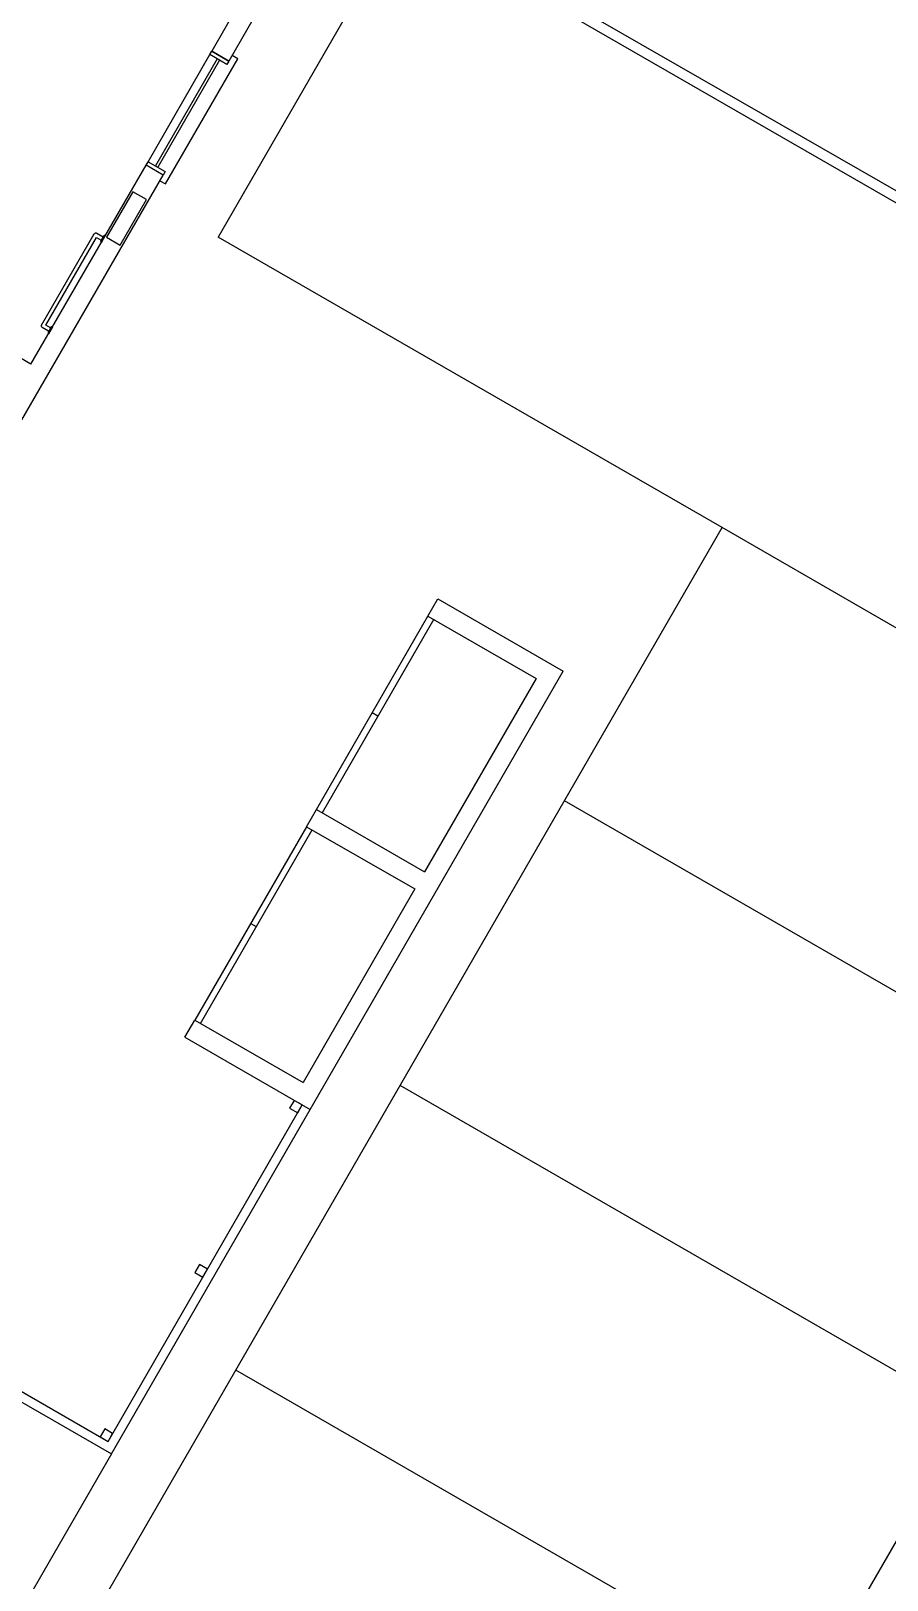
# Model space of a CAD drawing. Extents: x 210 to 779, y 61 to 241.
# Drawn here: x 341.98 to 348.49, y 103.63 to 115.42 of the extents above; entities that cross this region are included whole.
import ezdxf

# ---------------------------------------------------------------- set-up
doc = ezdxf.new("R2010")
doc.units = 0
doc.header["$LTSCALE"] = 2
doc.layers.get('0').update_dxf_attribs({"linetype": 'CONTINUOUS'})
for name, color, linetype in [('A-PAREDE', 5, 'CONTINUOUS'), ('A-PISOS-NIVEL', 1, 'CONTINUOUS'), ('AR-ALV', 5, 'CONTINUOUS'), ('ARQ-ALV-CORTE', 5, 'CONTINUOUS'), ('ARQ-ALV-VISTA2', 2, 'CONTINUOUS'), ('ARQ-ESQ-VISTA1', 2, 'CONTINUOUS')]:
    doc.layers.add(name, color=color, linetype=linetype)

msp = doc.modelspace()

# ---------------------------------------------------------------- linework, layer by layer
at = {"color": 251}
for p, q in [((344.15, 109.492), (344.999, 110.965)), ((345.043, 110.94), (344.193, 109.467)), ((344.618, 110.204), (344.575, 110.229)), ((344.075, 109.362), (343.226, 107.89)), ((343.269, 107.865), (344.118, 109.337)), ((343.694, 108.601), (343.65, 108.626)), ((342.566, 104.685), (344.043, 107.245)), ((342.592, 104.59), (344.104, 107.21)), ((339.368, 106.449), (342.592, 104.59)), ((339.403, 106.51), (342.566, 104.685))]:
    msp.add_line(p, q, dxfattribs=at)
at = {"layer": 'A-PAREDE', "color": 251}
for p, q in [((341.98, 112.88), (338.126, 115.103)), ((341.98, 112.88), (342.855, 114.395)), ((342.985, 114.32), (342.855, 114.395)), ((341.911, 112.458), (342.985, 114.32)), ((344.104, 107.21), (346.027, 110.545)), ((345.822, 110.49), (344.973, 109.018)), ((344.898, 108.888), (344.049, 107.415))]:
    msp.add_line(p, q, dxfattribs=at)
msp.add_lwpolyline([(342.659, 113.787), (342.859, 114.133), (342.755, 114.193), (342.555, 113.847)], close=True, dxfattribs=at)
at = {"layer": 'A-PISOS-NIVEL', "color": 251}
for p, q in [((346.227, 118.742), (343.404, 113.847)), ((344.841, 116.338), (360.119, 107.558)), ((360.119, 107.439), (344.803, 116.273)), ((347.235, 111.638), (343.404, 113.847)), ((341.489, 101.676), (347.235, 111.638)), ((351.566, 109.14), (347.235, 111.638)), ((350.367, 107.061), (346.036, 109.559)), ((351.566, 109.14), (345.87, 99.265)), ((349.118, 104.895), (344.787, 107.393)), ((347.869, 102.73), (343.537, 105.228)), ((342.592, 104.59), (341.056, 101.926))]:
    msp.add_line(p, q, dxfattribs=at)
for points in [[(343.982, 107.28), (343.947, 107.22), (344.008, 107.185), (344.043, 107.245), (343.982, 107.28)], [(343.261, 106.03), (343.227, 105.97), (343.287, 105.935), (343.322, 105.995), (343.261, 106.03)], [(342.541, 104.781), (342.506, 104.72), (342.566, 104.685), (342.601, 104.746), (342.541, 104.781)]]:
    msp.add_lwpolyline(points, dxfattribs=at)
at = {"layer": 'AR-ALV', "color": 251}
for p, q in [((344.999, 110.965), (345.074, 111.095)), ((345.074, 111.095), (346.027, 110.545)), ((344.999, 110.965), (345.822, 110.49)), ((344.075, 109.362), (344.15, 109.492)), ((344.15, 109.492), (344.973, 109.018)), ((344.075, 109.362), (344.898, 108.888)), ((343.151, 107.76), (343.226, 107.89)), ((343.226, 107.89), (344.049, 107.415)), ((343.151, 107.76), (344.104, 107.21))]:
    msp.add_line(p, q, dxfattribs=at)
at = {"layer": 'ARQ-ALV-CORTE', "color": 251}
for points in [[(342.114, 113.131), (342.066, 113.159, -0.414214), (342.061, 113.179), (342.461, 113.872, -0.414214), (342.481, 113.878), (342.529, 113.85)], [(342.545, 113.858, 0.414214), (342.531, 113.855), (342.511, 113.82, 0.414214), (342.515, 113.806), (342.545, 113.858)], [(342.145, 113.165, 0.414214), (342.132, 113.162), (342.112, 113.127, 0.414214), (342.115, 113.113), (342.145, 113.165)]]:
    msp.add_lwpolyline(points, format="xyb", dxfattribs=at)
msp.add_lwpolyline([(342.129, 113.157), (342.094, 113.177), (342.479, 113.844), (342.514, 113.824)], dxfattribs=at)
at = {"layer": 'ARQ-ALV-VISTA2', "color": 251, "ltscale": 0.1}
for p, q in [((343.959, 116.01), (343.484, 115.187)), ((343.554, 115.608), (343.354, 115.262)), ((343.484, 115.187), (343.354, 115.262))]:
    msp.add_line(p, q, dxfattribs=at)
msp.add_lwpolyline([(343.484, 115.187), (343.469, 115.161), (343.339, 115.236), (343.354, 115.262)], close=True, dxfattribs=at)
at = {"layer": 'ARQ-ESQ-VISTA1', "color": 251}
for p, q in [((342.87, 114.421), (343.339, 115.236)), ((343.396, 115.203), (342.926, 114.389)), ((343.413, 115.193), (342.944, 114.379))]:
    msp.add_line(p, q, dxfattribs=at)
msp.add_lwpolyline([(342.96, 114.277), (343.003, 114.252), (343.553, 115.205), (343.509, 115.23)], dxfattribs=at)
msp.add_lwpolyline([(343, 114.346), (342.985, 114.32), (342.855, 114.395), (342.87, 114.421)], close=True, dxfattribs=at)

doc.saveas('drawing.dxf')
